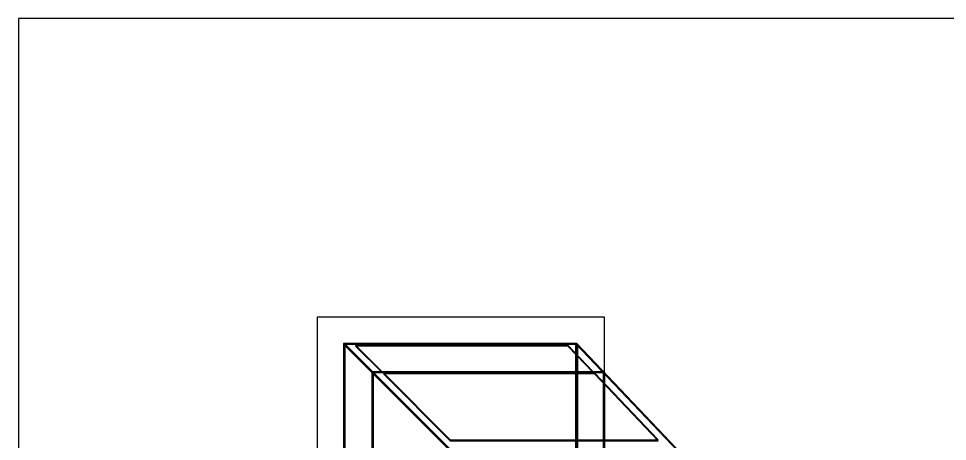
# Model space of a CAD drawing. Header units: millimetres. Extents: x -52000 to 48850, y -48850 to 51750.
# Drawn here: x -48000 to -31200, y 40351 to 48000 of the extents above; entities that cross this region are included whole.
import ezdxf

# ---------------------------------------------------------------- set-up
doc = ezdxf.new("R2010")
doc.units = ezdxf.units.MM
doc.layers.add('D-STR-BASE', color=7, linetype='Continuous', lineweight=25)
doc.layers.add('D-STR-STRC', color=7, linetype='Continuous', lineweight=25)

msp = doc.modelspace()

# ---------------------------------------------------------------- linework, layer by layer
at = {"layer": 'D-STR-BASE'}
for points in [[(-48000, -48000), (48000, -48000), (48000, 48000), (-48000, 48000)], [(-42600, 37400), (-37400, 37400), (-37400, 42600), (-42600, 42600)]]:
    msp.add_lwpolyline(points, close=True, dxfattribs=at)
at = {"layer": 'D-STR-STRC'}
for points in [[(-42122.5, 42122.5), (-42122.5, 37904.2), (-42102.5, 37904.2), (-42102.5, 42122.5)], [(-37904.2, 42122.5), (-42122.5, 42122.5), (-38571.5, 38571.5), (-34533.3, 38571.5)], [(-37904.2, 42107.6), (-42122.5, 42107.6), (-38571.5, 38556.6), (-34533.3, 38556.6)], [(-42121.8, 42121.8), (-42121.8, 37904.9), (-37904.9, 37904.9), (-37904.9, 42121.8)], [(-42101.1, 42101.1), (-42101.1, 37885.3), (-37885.3, 37885.3), (-37885.3, 42101.1)], [(-38062.8, 42091.6), (-41903.6, 42091.6), (-41423.2, 41610.1), (-37604.7, 41610.1)], [(-38062.8, 42076.7), (-41903.6, 42076.7), (-41423.2, 41595.2), (-37604.7, 41595.2)], [(-37904.2, 37904.2), (-37904.2, 42122.5), (-37924.2, 42122.5), (-37924.2, 37904.2)], [(-41609.4, 41609.4), (-41609.4, 37418.5), (-37418.5, 37418.5), (-37418.5, 41609.4)], [(-41588.7, 41588.7), (-41588.7, 37398.9), (-37398.9, 37398.9), (-37398.9, 41588.7)], [(-37585, 41589.4), (-41402.6, 41589.4), (-40193.8, 40377.9), (-36432.2, 40377.9)], [(-37585, 41574.5), (-41402.6, 41574.5), (-40193.8, 40363), (-36432.2, 40363)]]:
    msp.add_lwpolyline(points, close=True, dxfattribs=at)
for points in [[(-42122.5, 42122.5), (-38571.5, 38571.5)], [(-42121.8, 42121.8), (-42101.1, 42101.1)], [(-42102.5, 42122.5), (-38551.5, 38571.5)], [(-37924.2, 42122.5), (-34553.3, 38571.5)], [(-37904.9, 42121.8), (-37885.3, 42101.1)], [(-37904.2, 42122.5), (-34533.3, 38571.5)], [(-41609.4, 41609.4), (-41588.7, 41588.7)], [(-37418.5, 41609.4), (-37398.9, 41588.7)]]:
    msp.add_lwpolyline(points, dxfattribs=at)

doc.saveas('drawing.dxf')
